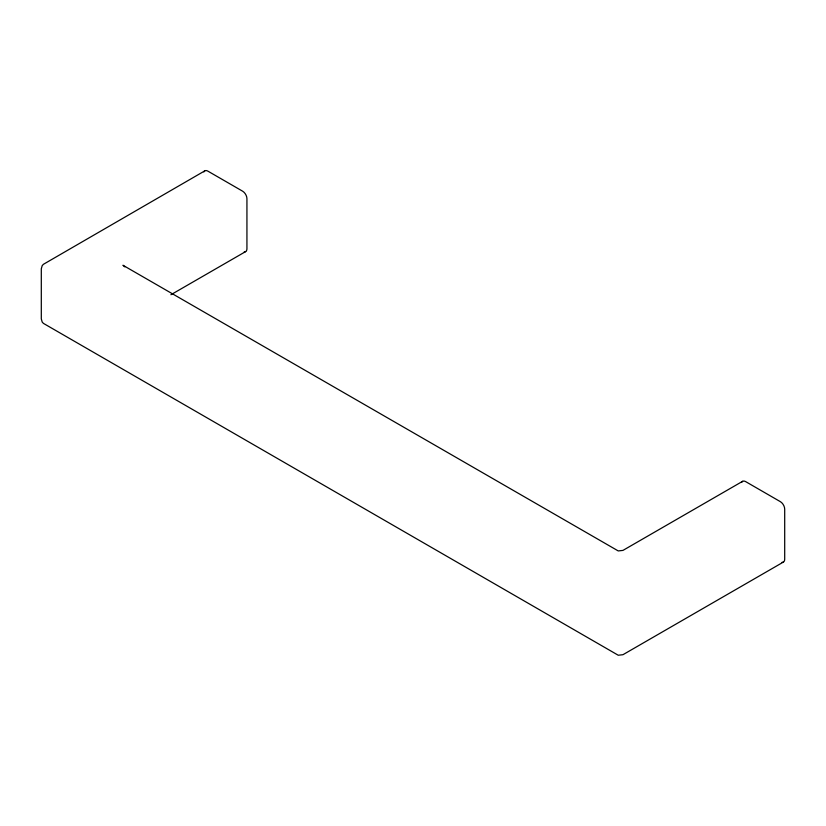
<?xml version="1.0" encoding="UTF-8"?>
<svg xmlns="http://www.w3.org/2000/svg" width="826" height="826" viewBox="0 0 826 826"><rect width="100%" height="100%" fill="white"/><g stroke="black" fill="none" stroke-linecap="round" stroke-linejoin="round"><path stroke-width="1.24" d="M204.827 170.848L43.427 264.299L42.198 265.631L41.3 268.801L41.3 318.877L42.198 322.047L43.427 323.379L618.24 655.235L622.969 654.698L783.43 562.052M170.92 294.727L245.663 251.579M742.605 481.321L622.969 550.395L618.24 550.932L122.96 265.26L124.84 266.881M782.026 562.33A6.133 3.541 60 0 0 784.7 559.243L784.7 509.167A6.133 3.541 60 0 0 780.363 501.661L745.672 481.63A6.133 3.541 60 0 0 741.665 482.405M203.888 171.922A6.133 3.541 60 0 1 207.894 171.147L242.596 191.178A6.133 3.541 60 0 1 246.933 198.684L246.933 248.771A6.133 3.541 60 0 1 244.248 251.847"/></g></svg>
